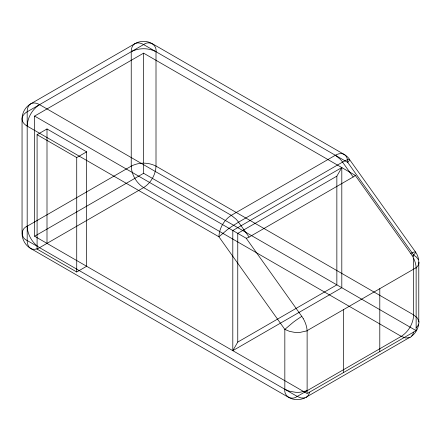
<?xml version="1.0" encoding="UTF-8"?>
<svg xmlns="http://www.w3.org/2000/svg" width="441" height="441" viewBox="0 0 441 441"><rect width="100%" height="100%" fill="white"/><g stroke="black" fill="none" stroke-linecap="round" stroke-linejoin="round"><path stroke-width="0.66" d="M409.386 337.69L405.417 337.96L401.266 336.356L143.617 187.601C136.385 183.048 131.561 174.691 131.231 166.147L131.231 51.724C131.209 48.731 132.113 45.313 134.858 43.703A17.519 17.519 0 0 1 152.377 43.703L344.112 154.4C346.858 156.009 347.762 159.433 347.74 162.42L413.652 255.025L416.343 256.993L418.222 259.457M307.123 330.827L300.277 332.338A30.627 30.627 0 0 1 294.026 332.255L289.599 331.384L284.831 329.399L218.912 236.795L27.182 126.098C27.507 117.554 32.336 109.197 39.569 104.644L143.617 44.569C149.064 40.164 157.095 44.806 156.004 51.724L156.004 166.147C155.679 174.691 150.85 183.048 143.617 187.601L37.088 249.104L76.728 271.992L86.64 266.27L86.64 151.842L47 128.959L37.088 134.681L37.088 249.104M309.604 392.137L308.766 394.59L307.327 396.531A5.998 5.998 0 0 1 306.054 397.44M413.652 332.067L412.815 334.521L411.376 336.461A5.998 5.998 0 0 1 410.108 337.371M232.804 350.661L237.76 342.078L336.852 284.864L336.852 176.157L341.808 167.58L341.808 287.725L232.804 350.661L232.804 230.511L341.808 167.58M416.133 267.896L417.836 265.945L418.796 263.724A5.998 5.998 0 0 0 418.95 262.175M416.133 327.773L417.836 325.822L418.796 323.606A5.987 5.987 0 0 0 418.911 321.528L417.395 318.038L413.652 314.902L156.004 166.147C148.446 162.161 138.794 162.161 131.231 166.147L27.182 226.222C20.633 228.73 20.633 238.019 27.182 240.527L37.088 246.243M303.226 318.551L301.809 316.368L298.248 318.694A130.464 130.464 0 0 0 293.226 322.283L284.831 329.399L284.831 389.276C283.728 396.205 291.771 400.847 297.217 396.431L401.266 336.356C408.498 331.803 413.327 323.446 413.652 314.902L413.652 258.288M134.858 43.703L30.809 103.778C28.064 105.388 27.16 108.806 27.182 111.794L27.182 240.527C27.16 243.515 28.064 246.932 30.809 248.542L288.458 397.297A17.519 17.519 0 0 0 305.971 397.297L410.025 337.222M39.332 104.782L27.182 111.794C24.558 113.144 22.022 116.055 22.05 118.916L22.05 233.372A17.519 17.519 0 0 0 30.809 248.542A5.954 5.954 0 0 0 32.199 249.121L34.53 249.347L37.005 248.845M306.622 393.278L34.613 236.233L34.613 116.088L143.617 53.152L355.209 175.314L412.241 255.609M76.728 271.992L76.728 157.564L86.64 151.842M34.613 236.233L143.617 173.302L415.626 330.342M349.294 158.964A17.519 17.519 0 0 0 344.112 154.4C341.345 152.829 337.927 153.755 335.353 155.265L231.299 215.34C224.067 219.894 219.243 228.256 218.912 236.795L227.644 229.425A130.883 130.883 0 0 1 232.021 226.305L238.515 222.187L342.569 162.112L346.786 159.929L349.349 159.256L415.538 252.015L415.229 253.145L413.652 255.025L413.652 256.888M336.852 176.157L237.76 233.372L237.76 342.078M131.231 51.724C138.794 47.733 148.446 47.733 156.004 51.724M410.814 253.437L414.011 252.037L415.538 252.015M135.128 43.554C137.868 42.187 141.114 43.108 143.617 44.569L347.74 162.42L349.316 160.541L349.625 159.41M307.123 390.709L300.089 392.231A30.699 30.699 0 0 1 295.365 392.258L289.456 391.217L284.831 389.276M304.698 397.969L300.999 397.958L297.217 396.431L39.569 247.677C32.336 243.123 27.507 234.761 27.182 226.222M34.613 116.088L246.205 238.245L301.809 316.368M37.088 134.681L76.728 157.564M335.353 155.265L340.055 159.052A27.987 27.987 0 0 1 342.563 162.112M27.182 126.098C24.575 124.616 22.056 122.113 22.05 118.916A17.519 17.519 0 0 1 30.809 103.778C33.577 102.207 36.989 103.133 39.569 104.644L231.299 215.34L236.001 219.127A27.987 27.987 0 0 1 238.515 222.187L249.11 237.065L353.158 176.99L342.569 162.112M418.785 322.051L418.785 262.175A17.519 17.519 0 0 0 415.929 252.588M379.795 288.679L379.795 351.615M343.462 309.659L343.462 372.59M143.617 53.152L143.617 163.187M143.617 164.719L143.617 173.302M47 128.959L47 243.388M249.115 237.082A12.646 12.646 0 0 1 246.199 238.234M418.669 324.08A17.519 17.519 0 0 1 411.723 336.108M412.186 255.642A27.607 27.607 0 0 1 416.221 267.891M355.22 175.325A7.607 7.607 0 0 1 353.153 176.979M303.204 318.562A28.384 28.384 0 0 1 307.179 330.827M416.133 267.698L307.123 330.634L307.123 393.57L416.133 330.634L416.133 267.698"/></g></svg>
